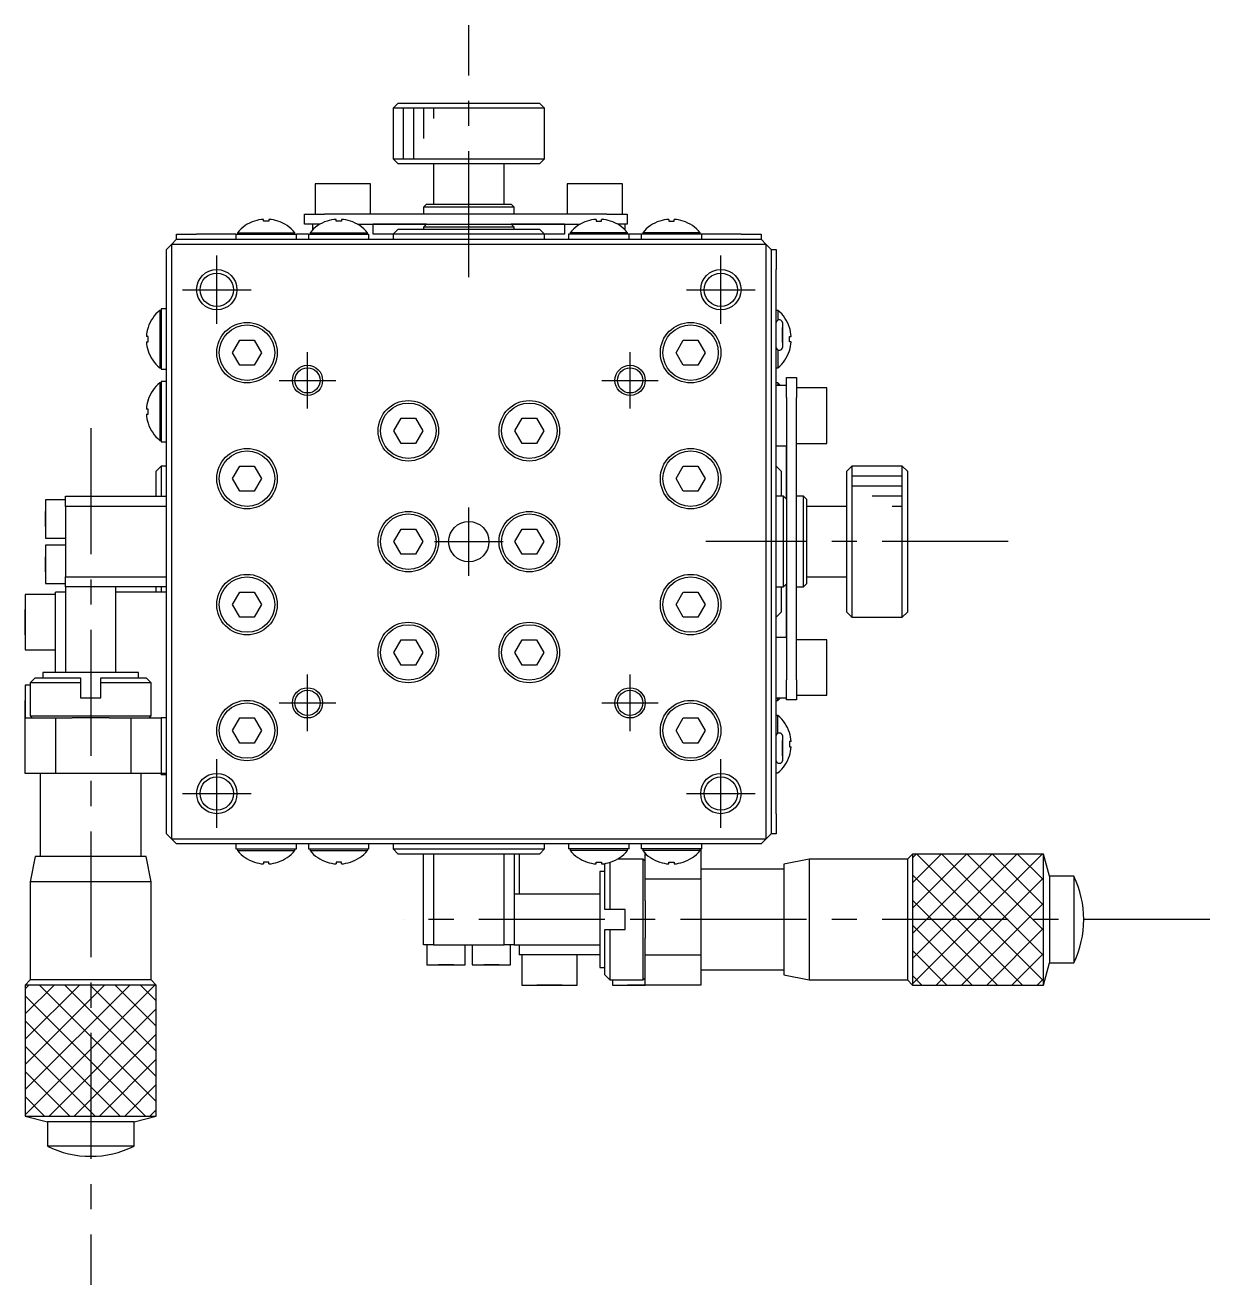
# Model space of a CAD drawing. Extents: x -83 to 398, y -14 to 273.
# Drawn here: x 85.2 to 202.7, y 84.2 to 209.2 of the extents above; entities that cross this region are included whole.
import ezdxf

# ---------------------------------------------------------------- set-up
doc = ezdxf.new("R2010")
doc.units = 0
doc.header["$LTSCALE"] = 10
doc.linetypes.add('CENTER', pattern=[2, 1.25, -0.25, 0.25, -0.25])
doc.layers.get('0').update_dxf_attribs({"linetype": 'CONTINUOUS'})
doc.layers.add('CENTER', color=1, linetype='CENTER')

msp = doc.modelspace()

# ---------------------------------------------------------------- linework, layer by layer
at = {"color": 7, "linetype": 'CONTINUOUS'}
for p, q in [((122.174605, 201.485156), (121.674605, 200.985156)), ((122.174605, 201.485156), (136.174605, 201.485156)), ((136.674605, 200.985156), (136.174605, 201.485156)), ((136.674605, 200.985156), (121.674605, 200.985156)), ((121.674605, 200.985156), (121.674605, 195.985156)), ((136.674605, 195.985156), (136.674605, 200.985156)), ((121.674605, 195.985156), (136.674605, 195.985156)), ((121.674605, 195.985156), (122.174605, 195.485156)), ((136.174605, 195.485156), (122.174605, 195.485156)), ((125.674605, 195.485156), (125.674605, 191.485156)), ((132.674605, 191.485156), (132.674605, 195.485156)), ((136.174605, 195.485156), (136.674605, 195.985156)), ((119.424605, 193.485156), (113.924605, 193.485156)), ((113.924605, 193.485156), (113.924605, 190.485156)), ((119.424605, 190.485156), (119.424605, 193.485156)), ((144.424605, 193.485156), (138.924605, 193.485156)), ((138.924605, 193.485156), (138.924605, 190.485156)), ((144.424605, 190.485156), (144.424605, 193.485156)), ((124.974605, 191.485156), (124.674605, 191.185156)), ((124.974605, 191.485156), (133.374605, 191.485156)), ((133.674605, 191.185156), (133.374605, 191.485156)), ((112.874605, 189.485156), (112.874605, 190.485156)), ((112.874605, 190.485156), (114.874605, 190.485156)), ((142.874605, 190.485156), (114.874605, 190.485156)), ((133.674605, 191.185156), (124.674605, 191.185156)), ((124.674605, 191.185156), (124.674605, 190.485156)), ((133.674605, 190.485156), (133.674605, 191.185156)), ((142.874605, 190.485156), (144.874605, 190.485156)), ((144.874605, 190.485156), (144.874605, 189.485156)), ((107.919497, 189.790598), (107.915451, 189.798895)), ((107.919497, 189.790598), (107.915451, 189.798895)), ((108.814605, 189.790598), (108.814605, 189.966841)), ((109.334605, 189.790598), (108.814605, 189.790598)), ((109.334605, 189.966841), (109.334605, 189.790598)), ((110.23376, 189.798895), (110.229713, 189.790598)), ((110.23376, 189.798895), (110.229713, 189.790598)), ((113.674605, 189.485156), (112.874605, 189.485156)), ((114.417188, 189.485156), (112.874605, 189.485156)), ((113.674605, 189.485156), (113.674605, 188.917645)), ((115.119497, 189.790598), (115.115451, 189.798895)), ((115.119497, 189.790598), (115.115451, 189.798895)), ((116.014605, 189.790598), (116.014605, 189.966841)), ((116.534605, 189.790598), (116.014605, 189.790598)), ((116.534605, 189.966841), (116.534605, 189.790598)), ((117.43376, 189.798895), (117.429713, 189.790598)), ((117.43376, 189.798895), (117.429713, 189.790598)), ((118.132023, 189.485156), (140.217188, 189.485156)), ((118.132026, 189.485154), (118.263013, 189.485154)), ((118.174605, 189.485154), (118.616079, 189.485154)), ((118.263013, 189.485154), (124.974603, 189.485154)), ((124.974605, 189.485156), (119.674605, 189.485156)), ((119.674605, 188.485156), (119.674605, 189.485156)), ((120.172315, 189.485156), (122.078248, 189.485156)), ((120.172315, 189.485156), (120.176045, 189.485156)), ((120.298155, 189.485154), (120.176045, 189.485154)), ((120.298155, 189.485154), (122.388092, 189.485156)), ((122.174605, 188.985156), (121.674605, 188.485156)), ((124.974603, 189.485154), (122.078248, 189.485154)), ((122.174605, 188.985156), (129.174605, 188.985156)), ((122.388092, 189.485154), (124.974603, 189.485154)), ((124.974605, 189.485156), (124.674605, 189.185156)), ((133.674605, 189.185156), (124.674605, 189.185156)), ((124.674605, 189.185156), (124.674605, 188.985156)), ((129.174605, 188.985156), (136.174605, 188.985156)), ((138.674605, 189.485156), (133.374605, 189.485156)), ((133.674605, 189.185156), (133.374605, 189.485156)), ((133.374607, 189.485154), (139.486198, 189.485154)), ((135.670963, 189.485154), (133.374607, 189.485154)), ((133.374607, 189.485154), (135.361118, 189.485154)), ((133.674605, 188.985156), (133.674605, 189.185156)), ((135.361118, 189.485156), (137.451056, 189.485156)), ((135.670963, 189.485156), (137.576896, 189.485156)), ((136.674605, 188.485156), (136.174605, 188.985156)), ((137.573165, 189.485154), (137.451056, 189.485154)), ((137.573165, 189.485154), (137.576896, 189.485154)), ((138.674605, 189.485156), (138.674605, 188.485156)), ((140.915451, 189.798895), (140.919497, 189.790598)), ((140.915451, 189.798895), (140.919497, 189.790598)), ((141.814605, 189.966841), (141.814605, 189.790598)), ((141.814605, 189.790598), (142.334605, 189.790598)), ((142.334605, 189.790598), (142.334605, 189.966841)), ((143.229713, 189.790598), (143.23376, 189.798895)), ((143.229713, 189.790598), (143.23376, 189.798895)), ((144.874605, 189.485156), (143.932023, 189.485156)), ((144.874605, 189.485156), (144.674605, 189.485156)), ((144.674605, 188.917645), (144.674605, 189.485156)), ((148.115451, 189.798895), (148.119497, 189.790598)), ((148.115451, 189.798895), (148.119497, 189.790598)), ((149.014605, 189.966841), (149.014605, 189.790598)), ((149.014605, 189.790598), (149.534605, 189.790598)), ((149.534605, 189.790598), (149.534605, 189.966841)), ((150.429713, 189.790598), (150.43376, 189.798895)), ((150.429713, 189.790598), (150.43376, 189.798895)), ((100.174605, 187.985156), (99.674605, 187.485156)), ((100.174605, 187.985156), (100.174605, 188.485156)), ((100.174605, 188.485156), (102.174605, 188.485156)), ((100.174605, 187.985156), (158.174605, 187.985156)), ((106.074605, 188.485156), (102.174605, 188.485156)), ((106.074605, 188.485156), (106.276933, 188.485156)), ((106.074605, 188.485156), (106.224605, 188.485156)), ((106.074605, 188.485156), (106.074605, 187.985156)), ((106.224605, 188.644711), (109.074605, 188.644711)), ((106.224605, 188.644711), (106.224605, 188.485156)), ((106.276933, 188.485156), (109.074605, 188.485156)), ((109.074605, 188.644711), (111.924605, 188.644711)), ((109.074605, 188.485156), (111.872277, 188.485156)), ((111.872277, 188.485156), (112.074605, 188.485156)), ((111.924605, 188.485156), (111.924605, 188.644711)), ((111.924605, 188.485156), (112.074605, 188.485156)), ((113.274605, 188.485156), (112.074605, 188.485156)), ((112.074605, 187.985156), (112.074605, 188.485156)), ((113.274605, 188.485156), (113.476933, 188.485156)), ((113.274605, 188.485156), (113.424605, 188.485156)), ((113.274605, 188.485156), (113.274605, 187.985156)), ((113.424605, 188.644711), (116.274605, 188.644711)), ((113.424605, 188.644711), (113.424605, 188.485156)), ((113.476933, 188.485156), (116.274605, 188.485156)), ((116.274605, 188.644711), (119.124605, 188.644711)), ((116.274605, 188.485156), (119.072277, 188.485156)), ((119.072277, 188.485156), (119.274605, 188.485156)), ((119.124605, 188.485156), (119.124605, 188.644711)), ((119.124605, 188.485156), (119.274605, 188.485156)), ((119.274605, 187.985156), (119.274605, 188.485156)), ((121.674605, 188.485156), (119.674605, 188.485156)), ((129.174605, 188.485156), (121.674605, 188.485156)), ((121.674605, 188.485156), (121.674605, 187.985156)), ((136.674605, 188.485156), (129.174605, 188.485156)), ((138.674605, 188.485156), (136.674605, 188.485156)), ((136.674605, 187.985156), (136.674605, 188.485156)), ((139.276927, 188.485156), (139.074605, 188.485156)), ((139.224605, 188.485156), (139.074605, 188.485156)), ((139.074605, 188.485156), (139.074605, 187.985156)), ((142.074605, 188.644711), (139.224605, 188.644711)), ((139.224605, 188.644711), (139.224605, 188.485156)), ((142.074605, 188.485156), (139.276927, 188.485156)), ((144.924605, 188.644711), (142.074605, 188.644711)), ((144.87228, 188.485156), (142.074605, 188.485156)), ((145.074605, 188.485156), (144.87228, 188.485156)), ((144.924605, 188.485156), (144.924605, 188.644711)), ((145.074605, 188.485156), (144.924605, 188.485156)), ((146.274605, 188.485156), (145.074605, 188.485156)), ((145.074605, 187.985156), (145.074605, 188.485156)), ((146.476927, 188.485156), (146.274605, 188.485156)), ((146.424605, 188.485156), (146.274605, 188.485156)), ((146.274605, 188.485156), (146.274605, 187.985156)), ((149.274605, 188.644711), (146.424605, 188.644711)), ((146.424605, 188.644711), (146.424605, 188.485156)), ((149.274605, 188.485156), (146.476927, 188.485156)), ((152.124605, 188.644711), (149.274605, 188.644711)), ((152.07228, 188.485156), (149.274605, 188.485156)), ((152.274605, 188.485156), (152.07228, 188.485156)), ((152.124605, 188.485156), (152.124605, 188.644711)), ((152.274605, 188.485156), (152.124605, 188.485156)), ((156.174605, 188.485156), (152.274605, 188.485156)), ((152.274605, 187.985156), (152.274605, 188.485156)), ((156.174605, 188.485156), (158.174605, 188.485156)), ((158.174605, 188.485156), (158.174605, 187.985156)), ((158.674605, 187.485156), (158.174605, 187.985156)), ((99.674605, 187.485156), (99.174605, 186.985156)), ((99.174605, 128.985156), (99.174605, 186.985156)), ((158.674605, 187.485156), (99.674605, 187.485156)), ((99.674605, 187.485156), (99.674605, 128.485156)), ((158.674605, 128.485156), (158.674605, 187.485156)), ((159.174605, 186.985156), (158.674605, 187.485156)), ((159.174605, 186.985156), (159.674605, 186.985156)), ((159.174605, 186.985156), (159.174605, 128.985156)), ((159.674605, 186.985156), (159.674605, 184.985156)), ((159.674605, 179.285156), (159.674605, 184.985156)), ((98.51505, 180.935156), (98.51505, 178.085156)), ((98.674605, 180.935156), (98.51505, 180.935156)), ((98.674605, 181.085156), (98.674605, 180.881283)), ((98.674605, 181.085156), (98.674605, 180.935156)), ((99.174605, 181.085156), (98.674605, 181.085156)), ((98.674605, 180.881283), (98.674605, 180.758176)), ((98.674605, 180.758176), (98.674605, 180.512207)), ((98.674605, 180.512207), (98.674605, 180.313041)), ((98.674605, 180.313041), (98.674605, 180.092548)), ((98.674605, 180.092548), (98.674605, 179.921369)), ((159.83416, 180.935156), (159.674605, 180.935156)), ((159.83416, 180.935156), (159.83416, 179.968222)), ((97.369163, 179.240264), (97.360866, 179.244311)), ((97.369163, 179.240264), (97.360866, 179.244311)), ((98.674605, 179.921369), (98.674605, 178.777951)), ((98.674605, 178.777951), (98.674605, 178.085156)), ((159.674605, 177.685156), (159.674605, 179.285156)), ((160.024605, 179.985156), (159.924605, 179.985156)), ((160.274605, 179.735156), (160.274605, 178.610156)), ((160.274605, 179.735156), (160.274605, 177.235156)), ((160.274605, 179.235156), (160.274605, 178.610156)), ((160.274605, 178.610156), (160.274605, 179.235156)), ((160.980048, 179.240264), (160.988344, 179.244311)), ((160.980048, 179.240264), (160.988344, 179.244311)), ((97.369163, 178.345156), (97.192921, 178.345156)), ((97.192921, 177.825156), (97.369163, 177.825156)), ((97.369163, 177.825156), (97.369163, 178.345156)), ((98.51505, 178.085156), (98.51505, 175.235156)), ((98.674605, 178.085156), (98.674605, 177.392361)), ((105.73123, 176.735156), (106.452917, 177.985156)), ((106.452917, 177.985156), (107.896293, 177.985156)), ((107.896293, 177.985156), (108.617981, 176.735156)), ((149.73123, 176.735156), (150.452917, 177.985156)), ((150.452917, 177.985156), (151.896293, 177.985156)), ((151.896293, 177.985156), (152.617981, 176.735156)), ((159.674605, 138.285156), (159.674605, 177.685156)), ((160.274605, 178.610156), (160.274605, 178.345156)), ((160.274605, 178.610156), (160.274605, 178.360156)), ((160.274605, 178.360156), (160.274605, 178.610156)), ((160.274605, 177.735156), (160.274605, 178.360156)), ((160.274605, 178.360156), (160.274605, 177.735156)), ((160.274605, 178.345156), (160.274605, 177.235156)), ((160.980048, 178.345156), (161.15629, 178.345156)), ((160.980048, 177.825156), (160.980048, 178.345156)), ((161.15629, 177.825156), (160.980048, 177.825156)), ((97.360866, 176.926002), (97.369163, 176.930048)), ((97.360866, 176.926002), (97.369163, 176.930048)), ((98.674605, 177.392361), (98.674605, 176.132694)), ((106.452917, 175.485156), (105.73123, 176.735156)), ((108.617981, 176.735156), (107.896293, 175.485156)), ((150.452917, 175.485156), (149.73123, 176.735156)), ((152.617981, 176.735156), (151.896293, 175.485156)), ((159.83416, 177.00209), (159.83416, 175.235156)), ((159.924605, 176.985156), (160.024605, 176.985156)), ((160.988344, 176.926002), (160.980048, 176.930048)), ((160.988344, 176.926002), (160.980048, 176.930048)), ((98.51505, 175.235156), (98.674605, 175.235156)), ((98.674605, 176.132694), (98.674605, 176.077764)), ((98.674605, 176.077764), (98.674605, 175.910627)), ((98.674605, 175.910627), (98.674605, 175.803938)), ((98.674605, 175.803938), (98.674605, 175.658105)), ((98.674605, 175.658105), (98.674605, 175.289032)), ((98.674605, 175.289032), (98.674605, 175.085156)), ((98.674605, 175.235156), (98.674605, 175.085156)), ((98.674605, 175.085156), (99.174605, 175.085156)), ((107.896293, 175.485156), (106.452917, 175.485156)), ((151.896293, 175.485156), (150.452917, 175.485156)), ((159.674605, 175.235156), (159.83416, 175.235156)), ((98.674605, 173.885156), (98.674605, 173.681283)), ((98.674605, 173.885156), (98.674605, 173.735156)), ((99.174605, 173.885156), (98.674605, 173.885156)), ((160.674605, 172.285156), (160.674605, 174.285156)), ((160.674605, 174.285156), (161.674605, 174.285156)), ((160.674605, 173.485156), (160.674605, 174.285156)), ((161.674605, 174.285156), (161.674605, 172.285156)), ((98.51505, 173.735156), (98.51505, 170.885156)), ((98.674605, 173.735156), (98.51505, 173.735156)), ((98.674605, 173.681283), (98.674605, 173.592912)), ((98.674605, 173.592912), (98.674605, 173.521607)), ((98.674605, 173.521607), (98.674605, 173.216594)), ((98.674605, 173.216594), (98.674605, 172.715737)), ((98.674605, 172.715737), (98.674605, 171.577951)), ((159.83416, 173.735156), (159.674605, 173.735156)), ((160.674605, 173.485156), (159.674605, 173.485156)), ((159.83416, 173.735156), (159.83416, 173.485156)), ((164.674605, 173.235156), (161.674605, 173.235156)), ((164.674605, 167.735156), (164.674605, 173.235156)), ((97.369163, 172.040264), (97.360866, 172.044311)), ((97.369163, 172.040264), (97.360866, 172.044311)), ((98.674605, 171.577951), (98.674605, 170.885156)), ((160.674605, 172.285156), (160.674605, 144.285156)), ((161.674605, 144.285156), (161.674605, 172.285156)), ((97.369163, 171.145156), (97.192921, 171.145156)), ((97.192921, 170.625156), (97.369163, 170.625156)), ((97.369163, 170.625156), (97.369163, 171.145156)), ((98.51505, 170.885156), (98.51505, 168.035156)), ((98.674605, 170.885156), (98.674605, 170.192361)), ((98.674605, 170.192361), (98.674605, 169.048943)), ((121.73123, 168.985156), (122.452917, 170.235156)), ((122.452917, 170.235156), (123.896293, 170.235156)), ((123.896293, 170.235156), (124.617981, 168.985156)), ((133.73123, 168.985156), (134.452917, 170.235156)), ((134.452917, 170.235156), (135.896293, 170.235156)), ((135.896293, 170.235156), (136.617981, 168.985156)), ((160.674603, 170.886497), (160.674603, 168.85215)), ((160.674603, 170.886497), (160.674603, 168.420844)), ((97.360866, 169.726002), (97.369163, 169.730048)), ((97.360866, 169.726002), (97.369163, 169.730048)), ((98.674605, 169.048943), (98.674605, 168.932694)), ((98.674605, 168.932694), (98.674605, 168.877764)), ((98.674605, 168.877764), (98.674605, 168.820092)), ((98.674605, 168.820092), (98.674605, 168.603938)), ((122.452917, 167.735156), (121.73123, 168.985156)), ((124.617981, 168.985156), (123.896293, 167.735156)), ((134.452917, 167.735156), (133.73123, 168.985156)), ((136.617981, 168.985156), (135.896293, 167.735156)), ((160.674603, 168.85215), (160.674603, 162.185158)), ((98.51505, 168.035156), (98.674605, 168.035156)), ((98.674605, 168.603938), (98.674605, 168.458105)), ((98.674605, 168.458105), (98.674605, 168.369144)), ((98.674605, 168.369144), (98.674605, 168.248705)), ((98.674605, 168.248705), (98.674605, 168.1774)), ((98.674605, 168.1774), (98.674605, 168.089032)), ((98.674605, 168.089032), (98.674605, 167.885156)), ((98.674605, 168.035156), (98.674605, 167.885156)), ((98.674605, 167.885156), (99.174605, 167.885156)), ((123.896293, 167.735156), (122.452917, 167.735156)), ((135.896293, 167.735156), (134.452917, 167.735156)), ((161.674605, 167.735156), (164.674605, 167.735156)), ((159.674605, 167.485156), (160.674605, 167.485156)), ((160.674603, 166.375704), (160.674603, 166.515238)), ((160.674603, 166.375704), (160.674605, 164.275483)), ((160.674605, 162.185156), (160.674605, 167.485156)), ((160.674605, 166.52011), (160.674605, 164.625787)), ((160.674605, 166.52011), (160.674605, 166.515238)), ((98.674605, 165.485156), (98.174605, 164.985156)), ((98.674605, 165.485156), (98.674605, 162.485156)), ((99.174605, 165.485156), (98.674605, 165.485156)), ((105.73123, 164.235156), (106.452917, 165.485156)), ((106.452917, 165.485156), (107.896293, 165.485156)), ((107.896293, 165.485156), (108.617981, 164.235156)), ((149.73123, 164.235156), (150.452917, 165.485156)), ((150.452917, 165.485156), (151.896293, 165.485156)), ((151.896293, 165.485156), (152.617981, 164.235156)), ((160.174605, 164.985156), (159.674605, 165.485156)), ((167.174605, 165.485156), (166.674605, 164.985156)), ((167.174605, 165.485156), (167.174605, 150.485156)), ((172.174605, 165.485156), (167.174605, 165.485156)), ((172.174605, 150.485156), (172.174605, 165.485156)), ((172.674605, 164.985156), (172.174605, 165.485156)), ((98.174605, 162.485156), (98.174605, 164.985156)), ((106.452917, 162.985156), (105.73123, 164.235156)), ((108.617981, 164.235156), (107.896293, 162.985156)), ((150.452917, 162.985156), (149.73123, 164.235156)), ((152.617981, 164.235156), (151.896293, 162.985156)), ((160.174605, 164.985156), (160.174605, 162.485156)), ((160.674603, 162.185158), (160.674603, 164.625787)), ((160.674603, 164.275483), (160.674603, 162.185158)), ((166.674605, 150.985156), (166.674605, 164.985156)), ((172.674605, 164.985156), (172.674605, 150.985156)), ((107.896293, 162.985156), (106.452917, 162.985156)), ((151.896293, 162.985156), (150.452917, 162.985156)), ((87.174605, 162.135156), (87.174605, 158.335156)), ((87.174605, 162.135156), (87.174605, 158.335156)), ((89.174605, 162.135156), (87.174605, 162.135156)), ((89.174605, 162.485156), (99.174605, 162.485156)), ((89.174605, 161.485156), (89.174605, 162.485156)), ((99.174605, 161.485156), (89.174605, 161.485156)), ((89.174605, 161.485156), (89.174605, 154.485156)), ((160.374605, 162.485156), (159.674605, 162.485156)), ((160.374605, 153.485156), (160.374605, 162.485156)), ((160.674605, 162.185156), (160.374605, 162.485156)), ((162.374605, 162.485156), (161.674605, 162.485156)), ((162.374605, 153.485156), (162.374605, 162.485156)), ((162.674605, 162.185156), (162.374605, 162.485156)), ((162.674605, 162.185156), (162.674605, 153.785156)), ((166.674605, 161.485156), (162.674605, 161.485156)), ((87.174605, 160.985156), (87.174605, 160.235156)), ((87.174605, 160.235156), (87.174605, 160.985156)), ((87.174605, 159.485156), (87.174605, 160.235156)), ((87.174605, 160.235156), (87.174605, 159.485156)), ((121.73123, 157.985156), (122.452917, 159.235156)), ((122.452917, 159.235156), (123.896293, 159.235156)), ((123.896293, 159.235156), (124.617981, 157.985156)), ((133.73123, 157.985156), (134.452917, 159.235156)), ((134.452917, 159.235156), (135.896293, 159.235156)), ((135.896293, 159.235156), (136.617981, 157.985156)), ((87.174605, 158.335156), (89.174605, 158.335156)), ((87.174605, 157.635156), (87.174605, 153.835156)), ((87.174605, 157.635156), (87.174605, 153.835156)), ((89.174605, 157.635156), (87.174605, 157.635156)), ((122.452917, 156.735156), (121.73123, 157.985156)), ((124.617981, 157.985156), (123.896293, 156.735156)), ((134.452917, 156.735156), (133.73123, 157.985156)), ((136.617981, 157.985156), (135.896293, 156.735156)), ((87.174605, 156.485156), (87.174605, 155.735156)), ((87.174605, 155.735156), (87.174605, 156.485156)), ((123.896293, 156.735156), (122.452917, 156.735156)), ((135.896293, 156.735156), (134.452917, 156.735156)), ((87.174605, 154.985156), (87.174605, 155.735156)), ((87.174605, 155.735156), (87.174605, 154.985156)), ((87.174605, 153.835156), (89.174605, 153.835156)), ((89.174605, 154.485156), (99.174605, 154.485156)), ((89.174605, 153.485156), (89.174605, 154.485156)), ((160.374605, 153.485156), (160.674605, 153.785156)), ((160.674603, 153.785154), (160.674603, 147.718162)), ((160.674603, 151.944526), (160.674603, 153.785154)), ((160.674603, 153.785154), (160.674603, 152.29483)), ((160.674605, 148.485156), (160.674605, 153.785156)), ((162.374605, 153.485156), (162.674605, 153.785156)), ((162.674605, 154.485156), (166.674605, 154.485156)), ((85.174605, 152.735156), (85.174605, 147.235156)), ((85.174605, 152.735156), (85.174605, 147.235156)), ((88.174605, 152.735156), (85.174605, 152.735156)), ((89.174609, 152.985156), (88.174605, 152.985156)), ((88.174605, 144.985156), (88.174605, 152.985156)), ((99.174605, 153.485156), (89.174605, 153.485156)), ((89.174609, 153.485156), (89.174609, 144.985156)), ((94.174601, 144.985156), (94.174601, 153.485156)), ((99.174605, 152.985156), (94.174601, 152.985156)), ((98.174605, 152.985156), (98.174605, 153.485156)), ((98.674605, 153.485156), (98.674605, 152.985156)), ((105.73123, 151.735156), (106.452917, 152.985156)), ((106.452917, 152.985156), (107.896293, 152.985156)), ((107.896293, 152.985156), (108.617981, 151.735156)), ((149.73123, 151.735156), (150.452917, 152.985156)), ((150.452917, 152.985156), (151.896293, 152.985156)), ((151.896293, 152.985156), (152.617981, 151.735156)), ((159.674605, 153.485156), (160.374605, 153.485156)), ((160.174605, 153.485156), (160.174605, 150.985156)), ((161.674605, 153.485156), (162.374605, 153.485156)), ((106.452917, 150.485156), (105.73123, 151.735156)), ((108.617981, 151.735156), (107.896293, 150.485156)), ((150.452917, 150.485156), (149.73123, 151.735156)), ((152.617981, 151.735156), (151.896293, 150.485156)), ((160.674605, 152.29483), (160.674605, 150.194608)), ((160.674605, 151.944526), (160.674605, 150.050203)), ((85.174605, 151.235156), (85.174605, 149.985156)), ((85.174605, 149.985156), (85.174605, 151.235156)), ((107.896293, 150.485156), (106.452917, 150.485156)), ((151.896293, 150.485156), (150.452917, 150.485156)), ((159.674605, 150.485156), (160.174605, 150.985156)), ((160.674603, 150.055075), (160.674603, 150.194608)), ((160.674603, 150.055075), (160.674603, 150.050203)), ((166.674605, 150.985156), (167.174605, 150.485156)), ((167.174605, 150.485156), (172.174605, 150.485156)), ((172.174605, 150.485156), (172.674605, 150.985156)), ((85.174605, 148.735156), (85.174605, 149.985156)), ((85.174605, 149.985156), (85.174605, 148.735156)), ((121.73123, 146.985156), (122.452917, 148.235156)), ((122.452917, 148.235156), (123.896293, 148.235156)), ((123.896293, 148.235156), (124.617981, 146.985156)), ((133.73123, 146.985156), (134.452917, 148.235156)), ((134.452917, 148.235156), (135.896293, 148.235156)), ((135.896293, 148.235156), (136.617981, 146.985156)), ((160.674605, 148.485156), (159.674605, 148.485156)), ((160.674603, 148.149468), (160.674603, 145.683815)), ((160.674603, 147.718162), (160.674603, 145.683815)), ((164.674605, 148.235156), (161.674605, 148.235156)), ((164.674605, 142.735156), (164.674605, 148.235156)), ((85.174605, 147.235156), (88.174605, 147.235156)), ((122.452917, 145.735156), (121.73123, 146.985156)), ((124.617981, 146.985156), (123.896293, 145.735156)), ((134.452917, 145.735156), (133.73123, 146.985156)), ((136.617981, 146.985156), (135.896293, 145.735156)), ((123.896293, 145.735156), (122.452917, 145.735156)), ((135.896293, 145.735156), (134.452917, 145.735156)), ((86.174605, 144.485156), (85.674605, 143.985156)), ((90.674605, 143.985156), (85.674605, 143.985156)), ((85.674605, 143.985156), (85.674605, 140.685156)), ((86.174605, 144.485156), (90.674605, 144.485156)), ((86.174605, 144.485156), (86.924605, 144.485156)), ((91.674293, 144.985156), (86.924605, 144.985156)), ((86.924605, 144.985156), (86.924605, 144.485176)), ((90.674605, 144.485156), (90.674605, 143.985156)), ((90.674605, 143.985156), (90.674605, 142.485156)), ((96.424605, 144.985156), (91.674293, 144.985156)), ((92.674605, 144.485156), (97.174605, 144.485156)), ((92.674605, 143.985156), (92.674605, 144.485156)), ((97.674605, 143.985156), (92.674605, 143.985156)), ((92.674605, 142.485156), (92.674605, 143.985156)), ((96.424605, 144.485176), (96.424605, 144.985156)), ((96.424605, 144.485156), (97.174605, 144.485156)), ((97.674605, 143.985156), (97.174605, 144.485156)), ((97.674605, 140.685156), (97.674605, 143.985156)), ((160.674605, 142.285156), (160.674605, 144.285156)), ((161.674605, 144.285156), (161.674605, 142.285156)), ((85.174605, 143.735156), (85.174605, 140.485156)), ((85.174605, 143.735156), (85.174605, 140.485156)), ((85.674605, 143.735156), (85.174605, 143.735156)), ((161.674605, 142.735156), (164.674605, 142.735156)), ((85.174605, 142.235156), (85.174605, 140.985156)), ((85.174605, 140.985156), (85.174605, 142.235156)), ((90.674605, 142.485156), (92.674605, 142.485156)), ((159.674605, 142.485156), (160.674605, 142.485156)), ((159.674605, 142.235156), (159.83416, 142.235156)), ((159.83416, 142.235156), (159.83416, 142.485156)), ((160.674605, 142.285156), (160.674605, 142.485156)), ((161.674605, 142.285156), (160.674605, 142.285156)), ((85.174605, 140.485156), (85.174605, 140.985156)), ((85.174605, 140.985156), (85.174605, 140.485156)), ((85.174605, 134.985156), (85.174605, 140.485156)), ((85.174605, 140.485156), (88.174605, 140.485156)), ((85.674605, 140.685156), (91.674605, 140.685156)), ((85.674605, 140.685156), (85.874605, 140.485156)), ((88.174605, 140.485156), (88.174605, 134.985156)), ((88.174605, 140.485156), (89.83341, 140.485156)), ((91.674605, 140.485156), (89.83341, 140.485156)), ((91.674605, 140.685156), (97.674605, 140.685156)), ((93.515801, 140.485156), (91.674605, 140.485156)), ((93.515801, 140.485156), (95.674605, 140.485156)), ((95.674605, 140.485156), (98.674605, 140.485157)), ((95.674605, 134.985156), (95.674605, 140.485156)), ((97.474605, 140.485156), (97.674605, 140.685156)), ((99.174605, 140.485158), (98.674605, 140.485158)), ((98.674605, 140.485157), (98.674605, 134.985156)), ((105.73123, 139.235156), (106.452917, 140.485156)), ((106.452917, 140.485156), (107.896293, 140.485156)), ((107.896293, 140.485156), (108.617981, 139.235156)), ((149.73123, 139.235156), (150.452917, 140.485156)), ((150.452917, 140.485156), (151.896293, 140.485156)), ((151.896293, 140.485156), (152.617981, 139.235156)), ((159.83416, 140.735156), (159.674605, 140.735156)), ((159.83416, 138.968222), (159.83416, 140.735156)), ((106.452917, 137.985156), (105.73123, 139.235156)), ((108.617981, 139.235156), (107.896293, 137.985156)), ((150.452917, 137.985156), (149.73123, 139.235156)), ((152.617981, 139.235156), (151.896293, 137.985156)), ((160.024605, 138.985156), (159.924605, 138.985156)), ((160.988344, 139.044311), (160.980048, 139.040264)), ((160.988344, 139.044311), (160.980048, 139.040264)), ((107.896293, 137.985156), (106.452917, 137.985156)), ((151.896293, 137.985156), (150.452917, 137.985156)), ((159.674605, 136.685156), (159.674605, 138.285156)), ((160.274605, 138.735156), (160.274605, 137.625156)), ((160.274605, 138.735156), (160.274605, 136.235156)), ((160.274605, 138.235156), (160.274605, 137.610156)), ((160.274605, 137.610156), (160.274605, 138.235156)), ((160.274605, 137.625156), (160.274605, 137.360156)), ((160.274605, 137.610156), (160.274605, 137.360156)), ((160.274605, 137.360156), (160.274605, 137.610156)), ((161.15629, 138.145156), (160.980048, 138.145156)), ((160.980048, 138.145156), (160.980048, 137.625156)), ((160.980048, 137.625156), (161.15629, 137.625156)), ((159.674605, 130.985156), (159.674605, 136.685156)), ((160.274605, 137.360156), (160.274605, 136.235156)), ((160.274605, 136.735156), (160.274605, 137.360156)), ((160.274605, 137.360156), (160.274605, 136.735156)), ((160.980048, 136.730048), (160.988344, 136.726002)), ((160.980048, 136.730048), (160.988344, 136.726002)), ((159.674605, 135.035156), (159.83416, 135.035156)), ((159.924605, 135.985156), (160.024605, 135.985156)), ((88.174605, 134.985156), (85.174605, 134.985156)), ((86.674605, 134.985156), (86.674605, 126.735156)), ((95.674605, 134.985156), (88.174605, 134.985156)), ((98.674605, 134.985156), (95.674605, 134.985156)), ((96.674605, 126.735156), (96.674605, 134.985156)), ((99.174605, 134.985156), (98.674605, 134.985156)), ((98.674605, 134.885156), (98.674605, 134.985156)), ((98.674605, 134.885156), (98.674605, 134.985156)), ((98.674605, 134.885156), (99.174605, 134.885156)), ((159.674605, 130.985156), (159.674605, 128.985156)), ((99.174605, 128.985156), (99.674605, 128.485156)), ((158.674605, 128.485156), (159.174605, 128.985156)), ((159.674605, 128.985156), (159.174605, 128.985156)), ((99.674605, 128.485156), (100.174605, 127.985156)), ((99.674605, 128.485156), (158.674605, 128.485156)), ((158.174605, 127.985156), (100.174605, 127.985156)), ((106.074605, 127.985156), (106.074605, 127.485156)), ((112.074605, 127.485156), (112.074605, 127.985156)), ((113.274605, 127.985156), (113.274605, 127.485156)), ((119.274605, 127.485156), (119.274605, 127.985156)), ((121.674605, 127.985156), (121.674605, 127.485156)), ((136.674605, 127.485156), (136.674605, 127.985156)), ((139.074605, 127.985156), (139.074605, 127.485156)), ((145.074605, 127.485156), (145.074605, 127.985156)), ((146.274605, 127.985156), (146.274605, 127.485156)), ((152.274605, 127.485156), (152.274605, 127.985156)), ((158.174605, 127.985156), (158.674605, 128.485156)), ((86.174608, 126.735156), (85.674609, 124.235157)), ((97.174602, 126.735156), (86.174608, 126.735156)), ((97.674601, 124.235157), (97.174602, 126.735156)), ((106.074605, 127.485156), (106.276931, 127.485156)), ((106.074605, 127.485156), (106.224605, 127.485156)), ((106.224605, 127.485156), (106.224605, 127.325601)), ((106.224605, 127.325601), (109.074605, 127.325601)), ((106.276931, 127.485156), (109.074605, 127.485156)), ((109.074605, 127.485156), (111.872283, 127.485156)), ((109.074605, 127.325601), (111.924605, 127.325601)), ((111.872283, 127.485156), (112.074605, 127.485156)), ((111.924605, 127.485156), (112.074605, 127.485156)), ((111.924605, 127.325601), (111.924605, 127.485156)), ((113.274605, 127.485156), (113.476937, 127.485156)), ((113.274605, 127.485156), (113.424605, 127.485156)), ((113.424605, 127.485156), (113.424605, 127.325601)), ((113.424605, 127.325601), (116.274605, 127.325601)), ((113.476937, 127.485156), (116.274605, 127.485156)), ((116.274605, 127.485156), (119.072277, 127.485156)), ((116.274605, 127.325601), (119.124605, 127.325601)), ((119.072277, 127.485156), (119.274605, 127.485156)), ((119.124605, 127.485156), (119.274605, 127.485156)), ((119.124605, 127.325601), (119.124605, 127.485156)), ((121.674605, 127.485156), (129.174605, 127.485156)), ((121.674605, 127.485156), (122.174605, 126.985156)), ((129.174605, 126.985156), (122.174605, 126.985156)), ((124.674605, 117.985156), (124.674605, 126.985156)), ((125.674605, 126.985156), (125.674605, 117.985156)), ((129.174605, 127.485156), (136.674605, 127.485156)), ((136.174605, 126.985156), (129.174605, 126.985156)), ((132.674605, 117.985156), (132.674605, 126.985156)), ((133.674605, 126.985156), (133.674605, 117.985156)), ((134.174605, 126.985156), (134.174605, 122.985152)), ((136.174605, 126.985156), (136.674605, 127.485156)), ((139.224605, 127.485156), (139.074605, 127.485156)), ((139.276933, 127.485156), (139.074605, 127.485156)), ((139.224605, 127.485156), (139.224605, 127.325601)), ((142.074605, 127.325601), (139.224605, 127.325601)), ((142.074605, 127.485156), (139.276933, 127.485156)), ((144.872278, 127.485156), (142.074605, 127.485156)), ((144.924605, 127.325601), (142.074605, 127.325601)), ((146.474605, 126.485156), (143.932023, 126.485156)), ((145.074605, 127.485156), (144.872278, 127.485156)), ((145.074605, 127.485156), (144.924605, 127.485156)), ((144.924605, 127.325601), (144.924605, 127.485156)), ((146.476927, 127.485156), (146.274605, 127.485156)), ((146.424605, 127.485156), (146.274605, 127.485156)), ((146.424605, 127.485156), (146.424605, 127.325601)), ((149.274605, 127.325601), (146.424605, 127.325601)), ((146.474605, 120.485156), (146.474605, 126.485156)), ((146.674605, 126.285156), (146.474605, 126.485156)), ((149.274605, 127.485156), (146.476927, 127.485156)), ((146.674605, 124.485156), (146.674605, 127.052667)), ((152.072284, 127.485156), (149.274605, 127.485156)), ((152.124605, 127.325601), (149.274605, 127.325601)), ((152.274605, 127.485156), (152.072284, 127.485156)), ((152.274605, 127.485156), (152.124605, 127.485156)), ((152.124605, 127.325601), (152.124605, 127.485156)), ((152.174605, 127.485156), (152.174605, 124.485156)), ((162.924604, 126.485152), (160.424605, 125.985153)), ((162.924604, 126.485152), (162.924604, 114.48516)), ((172.674609, 126.485152), (162.924604, 126.485152)), ((173.174611, 126.985155), (172.674609, 126.485152)), ((172.674609, 126.485152), (172.674609, 114.48516)), ((186.174612, 126.985155), (173.174611, 126.985155)), ((173.174611, 126.985155), (173.174611, 113.985157)), ((186.7641, 124.785156), (186.174612, 126.985155)), ((186.174612, 113.985157), (186.174612, 126.985155)), ((107.919497, 126.179714), (107.915451, 126.171417)), ((107.919497, 126.179714), (107.915451, 126.171417)), ((109.334605, 126.179714), (108.814605, 126.179714)), ((108.814605, 126.179714), (108.814605, 126.003472)), ((109.334605, 126.003472), (109.334605, 126.179714)), ((110.23376, 126.171417), (110.229713, 126.179714)), ((110.23376, 126.171417), (110.229713, 126.179714)), ((115.119497, 126.179714), (115.115451, 126.171417)), ((115.119497, 126.179714), (115.115451, 126.171417)), ((116.534605, 126.179714), (116.014605, 126.179714)), ((116.014605, 126.179714), (116.014605, 126.003472)), ((116.534605, 126.003472), (116.534605, 126.179714)), ((117.43376, 126.171417), (117.429713, 126.179714)), ((117.43376, 126.171417), (117.429713, 126.179714)), ((140.915451, 126.171417), (140.919497, 126.179714)), ((140.915451, 126.171417), (140.919497, 126.179714)), ((141.814605, 126.179714), (142.334605, 126.179714)), ((141.814605, 126.003472), (141.814605, 126.179714)), ((142.174605, 125.235156), (142.174605, 120.484844)), ((142.674586, 125.235156), (142.174605, 125.235156)), ((142.334605, 126.179714), (142.334605, 126.003472)), ((142.74518, 126.055731), (142.674605, 125.985156)), ((142.674605, 125.235156), (142.674605, 125.985156)), ((142.674605, 121.485156), (142.674605, 125.985156)), ((143.174605, 126.162033), (143.174605, 121.485156)), ((143.229713, 126.179714), (143.23376, 126.171417)), ((143.229713, 126.179714), (143.23376, 126.171417)), ((148.115451, 126.171417), (148.119497, 126.179714)), ((148.115451, 126.171417), (148.119497, 126.179714)), ((149.014605, 126.179714), (149.534605, 126.179714)), ((149.014605, 126.003472), (149.014605, 126.179714)), ((149.534605, 126.179714), (149.534605, 126.003472)), ((150.429713, 126.179714), (150.43376, 126.171417)), ((150.429713, 126.179714), (150.43376, 126.171417)), ((160.424605, 125.485156), (152.174605, 125.485156)), ((160.424605, 125.985153), (160.424605, 114.985159)), ((97.674601, 124.235157), (85.674609, 124.235157)), ((85.674609, 124.235157), (85.674609, 114.485152)), ((97.674601, 114.485152), (97.674601, 124.235157)), ((146.674605, 122.326351), (146.674605, 124.485156)), ((152.174605, 124.485156), (146.674605, 124.485156)), ((152.174605, 124.485156), (152.174605, 116.985156)), ((186.7641, 124.785156), (186.7641, 116.185156)), ((189.174611, 124.785156), (186.7641, 124.785156)), ((189.174611, 124.785156), (189.174611, 116.185156)), ((142.174605, 122.985152), (133.674605, 122.985152)), ((143.174605, 121.485156), (142.674605, 121.485156)), ((144.674605, 121.485156), (143.174605, 121.485156)), ((144.674605, 119.485156), (144.674605, 121.485156)), ((146.674605, 122.326351), (146.674605, 120.485156)), ((142.174605, 120.484844), (142.174605, 115.735156)), ((146.474605, 114.485156), (146.474605, 120.485156)), ((146.674605, 120.485156), (146.674605, 118.643961)), ((142.674605, 114.985156), (142.674605, 119.485156)), ((142.674605, 119.485156), (143.174605, 119.485156)), ((143.174605, 119.485156), (143.174605, 114.485156)), ((143.174605, 119.485156), (144.674605, 119.485156)), ((125.674605, 117.985156), (124.674605, 117.985156)), ((125.024605, 117.985156), (125.024605, 115.985156)), ((125.674605, 117.985156), (132.674605, 117.985156)), ((128.824605, 115.985156), (128.824605, 117.985156)), ((129.524605, 117.985156), (129.524605, 115.985156)), ((133.674605, 117.985156), (132.674605, 117.985156)), ((133.324605, 115.985156), (133.324605, 117.985156)), ((133.674605, 117.985158), (142.174605, 117.98516)), ((134.174605, 117.98516), (134.174605, 116.985156)), ((146.674605, 116.985156), (146.674605, 118.643961)), ((142.174605, 116.985156), (134.174605, 116.985156)), ((134.424605, 116.985156), (134.424605, 113.985156)), ((139.924605, 113.985156), (139.924605, 116.985156)), ((146.674605, 113.985156), (146.674605, 116.985156)), ((146.674605, 116.985156), (152.174605, 116.985156)), ((152.174605, 116.985156), (152.174605, 113.985156)), ((125.024605, 115.985156), (128.824605, 115.985156)), ((125.024605, 115.985156), (128.824605, 115.985156)), ((126.174605, 115.985156), (126.924605, 115.985156)), ((126.924605, 115.985156), (126.174605, 115.985156)), ((127.674605, 115.985156), (126.924605, 115.985156)), ((126.924605, 115.985156), (127.674605, 115.985156)), ((129.524605, 115.985156), (133.324605, 115.985156)), ((129.524605, 115.985156), (133.324605, 115.985156)), ((130.674605, 115.985156), (131.424605, 115.985156)), ((131.424605, 115.985156), (130.674605, 115.985156)), ((132.174605, 115.985156), (131.424605, 115.985156)), ((131.424605, 115.985156), (132.174605, 115.985156)), ((142.174605, 115.735156), (142.674586, 115.735156)), ((142.674605, 114.985156), (142.674605, 115.735156)), ((152.174605, 115.485156), (160.424605, 115.485156)), ((186.174612, 113.985157), (186.7641, 116.185156)), ((186.7641, 116.185156), (189.174611, 116.185156)), ((85.674609, 114.485152), (85.174606, 113.98515)), ((98.174604, 113.98515), (85.174606, 113.98515)), ((85.174606, 113.98515), (85.174606, 100.985149)), ((97.674601, 114.485152), (85.674609, 114.485152)), ((98.174604, 113.98515), (97.674601, 114.485152)), ((98.174604, 100.985149), (98.174604, 113.98515)), ((134.424605, 113.985156), (139.924605, 113.985156)), ((134.424605, 113.985156), (139.924605, 113.985156)), ((135.924605, 113.985156), (137.174605, 113.985156)), ((137.174605, 113.985156), (135.924605, 113.985156)), ((138.424605, 113.985156), (137.174605, 113.985156)), ((137.174605, 113.985156), (138.424605, 113.985156)), ((142.674605, 114.985156), (143.174605, 114.485156)), ((143.174605, 114.485156), (146.474605, 114.485156)), ((143.424605, 114.485156), (143.424605, 113.985156)), ((143.424605, 113.985156), (146.674605, 113.985156)), ((143.424605, 113.985156), (146.674605, 113.985156)), ((144.924605, 113.985156), (146.174605, 113.985156)), ((146.174605, 113.985156), (144.924605, 113.985156)), ((146.674605, 113.985156), (146.174605, 113.985156)), ((146.174605, 113.985156), (146.674605, 113.985156)), ((146.474605, 114.485156), (146.674605, 114.685156)), ((152.174605, 113.985156), (146.674605, 113.985156)), ((160.424605, 114.985159), (162.924604, 114.48516)), ((162.924604, 114.48516), (172.674609, 114.48516)), ((172.674609, 114.48516), (173.174611, 113.985157)), ((173.174611, 113.985157), (186.174612, 113.985157)), ((85.174606, 100.985149), (87.374605, 100.395661)), ((85.174606, 100.985149), (98.174604, 100.985149)), ((95.974605, 100.395661), (87.374605, 100.395661)), ((87.374605, 100.395661), (87.374605, 97.98515)), ((95.974605, 100.395661), (98.174604, 100.985149)), ((95.974605, 97.98515), (95.974605, 100.395661)), ((95.974605, 97.98515), (87.374605, 97.98515))]:
    msp.add_line(p, q, dxfattribs=at)
at = {"color": 3, "linetype": 'CONTINUOUS'}
for p, q in [((122.674605, 200.985156), (122.674605, 195.985156)), ((123.674605, 200.985156), (123.674605, 195.985156)), ((124.674605, 200.985156), (124.674605, 197.985156)), ((125.674605, 200.985156), (125.674605, 199.985156)), ((172.174605, 164.485156), (167.174605, 164.485156)), ((172.174605, 163.485156), (167.174605, 163.485156)), ((172.174605, 162.485156), (169.174605, 162.485156)), ((172.174605, 161.485156), (171.174605, 161.485156)), ((173.174611, 126.614055), (173.545711, 126.985155)), ((173.174611, 124.114055), (176.045711, 126.985155)), ((173.174611, 121.614055), (178.545711, 126.985155)), ((173.174611, 119.114055), (181.045711, 126.985155)), ((173.174611, 116.614055), (183.545711, 126.985155)), ((173.174611, 114.114055), (186.045711, 126.985155)), ((173.605096, 126.985155), (186.174612, 114.415639)), ((176.105096, 126.985155), (186.174612, 116.915639)), ((178.605096, 126.985155), (186.174612, 119.415639)), ((181.105096, 126.985155), (186.174612, 121.915639)), ((183.605096, 126.985155), (186.174612, 124.415639)), ((186.105096, 126.985155), (186.174612, 126.915639)), ((173.174611, 124.91564), (184.105094, 113.985157)), ((175.545713, 113.985157), (186.174612, 124.614056)), ((173.174611, 122.41564), (181.605094, 113.985157)), ((178.045713, 113.985157), (186.174612, 122.114056)), ((173.174611, 119.91564), (179.105094, 113.985157)), ((180.545713, 113.985157), (186.174612, 119.614056)), ((173.174611, 117.41564), (176.605094, 113.985157)), ((183.045713, 113.985157), (186.174612, 117.114056)), ((85.174606, 113.61405), (85.545706, 113.98515)), ((85.174606, 111.11405), (88.045706, 113.98515)), ((85.174606, 108.61405), (90.545706, 113.98515)), ((85.174606, 106.11405), (93.045706, 113.98515)), ((85.174606, 103.61405), (95.545706, 113.98515)), ((85.174606, 101.11405), (98.045706, 113.98515)), ((86.605101, 113.98515), (98.174604, 102.415647)), ((89.105101, 113.98515), (98.174604, 104.915647)), ((91.605101, 113.98515), (98.174604, 107.415647)), ((94.105101, 113.98515), (98.174604, 109.915647)), ((96.605101, 113.98515), (98.174604, 112.415647)), ((173.174611, 114.91564), (174.105094, 113.985157)), ((185.545713, 113.985157), (186.174612, 114.614056)), ((85.174606, 112.915645), (97.105102, 100.985149)), ((87.545705, 100.985149), (98.174604, 111.614048)), ((85.174606, 110.415645), (94.605102, 100.985149)), ((90.045705, 100.985149), (98.174604, 109.114048)), ((85.174606, 107.915645), (92.105102, 100.985149)), ((92.545705, 100.985149), (98.174604, 106.614048)), ((85.174606, 105.415645), (89.605102, 100.985149)), ((95.045705, 100.985149), (98.174604, 104.114048)), ((85.174606, 102.915645), (87.105102, 100.985149)), ((97.545705, 100.985149), (98.174604, 101.614048))]:
    msp.add_line(p, q, dxfattribs=at)
for centre, radius in [((104.174605, 182.985156), 2), ((154.174605, 182.985156), 2), ((113.174605, 173.985156), 1.5), ((145.174605, 173.985156), 1.5), ((113.174605, 141.985156), 1.5), ((145.174605, 141.985156), 1.5), ((104.174605, 132.985156), 2), ((154.174605, 132.985156), 2)]:
    msp.add_circle(centre, radius, dxfattribs=at)
at = {"color": 7, "linetype": 'CONTINUOUS'}
for centre, radius in [((104.174605, 182.985156), 1.65), ((154.174605, 182.985156), 1.65), ((107.174605, 176.735156), 3), ((107.174605, 176.735156), 2.75), ((151.174605, 176.735156), 3), ((151.174605, 176.735156), 2.75), ((113.174605, 173.985156), 1.25), ((145.174605, 173.985156), 1.25), ((123.174605, 168.985156), 3), ((123.174605, 168.985156), 2.75), ((135.174605, 168.985156), 3), ((135.174605, 168.985156), 2.75), ((107.174605, 164.235156), 3), ((107.174605, 164.235156), 2.75), ((151.174605, 164.235156), 3), ((151.174605, 164.235156), 2.75), ((123.174605, 157.985156), 3), ((123.174605, 157.985156), 2.75), ((135.174605, 157.985156), 3), ((135.174605, 157.985156), 2.75), ((129.174605, 157.985156), 2), ((107.174605, 151.735156), 3), ((107.174605, 151.735156), 2.75), ((151.174605, 151.735156), 3), ((151.174605, 151.735156), 2.75), ((123.174605, 146.985156), 3), ((123.174605, 146.985156), 2.75), ((135.174605, 146.985156), 3), ((135.174605, 146.985156), 2.75), ((113.174605, 141.985156), 1.25), ((145.174605, 141.985156), 1.25), ((107.174605, 139.235156), 3), ((107.174605, 139.235156), 2.75), ((151.174605, 139.235156), 3), ((151.174605, 139.235156), 2.75), ((104.174605, 132.985156), 1.65), ((154.174605, 132.985156), 1.65)]:
    msp.add_circle(centre, radius, dxfattribs=at)
for centre, radius, start, end in [((109.074605, 186.285156), 3.7, 108.25731, 140.378165), ((109.074605, 186.285156), 3.690854, 94.039513, 108.238005), ((109.074605, 186.285156), 3.690854, 71.761995, 85.960487), ((109.074605, 186.285156), 3.7, 39.621835, 71.74269), ((116.274605, 186.285156), 3.7, 108.25731, 140.378165), ((116.274605, 186.285156), 3.690854, 94.039513, 108.238005), ((116.274605, 186.285156), 3.690854, 71.761995, 85.960487), ((116.274605, 186.285156), 3.7, 39.621835, 71.74269), ((142.074605, 186.285156), 3.7, 108.25731, 140.378165), ((142.074605, 186.285156), 3.690854, 94.039513, 108.238005), ((142.074605, 186.285156), 3.690854, 71.761995, 85.960487), ((142.074605, 186.285156), 3.7, 39.621835, 71.74269), ((149.274605, 186.285156), 3.7, 108.25731, 140.378165), ((149.274605, 186.285156), 3.690854, 94.039513, 108.238005), ((149.274605, 186.285156), 3.690854, 71.761995, 85.960487), ((149.274605, 186.285156), 3.7, 39.621835, 71.74269), ((100.874605, 178.085156), 3.7, 129.621835, 161.74269), ((157.474605, 178.085156), 3.7, 18.25731, 50.378165), ((100.874605, 178.085156), 3.690854, 161.761995, 175.960487), ((159.924605, 179.735156), 0.25, 90, 180), ((160.024605, 179.735156), 0.25, 0, 90), ((157.474605, 178.085156), 3.690854, 4.039513, 18.238005), ((100.874605, 178.085156), 3.690854, 184.039513, 198.238005), ((157.474605, 178.085156), 3.690854, 341.761995, 355.960487), ((100.874605, 178.085156), 3.7, 198.25731, 230.378165), ((159.924605, 177.235156), 0.25, 180, 270), ((157.474605, 178.085156), 3.7, 309.621835, 341.74269), ((160.024605, 177.235156), 0.25, 270, 0), ((100.874605, 170.885156), 3.7, 129.621835, 161.74269), ((157.474605, 170.885156), 3.7, 44.644246, 50.378165), ((100.874605, 170.885156), 3.690854, 161.761995, 175.960487), ((100.874605, 170.885156), 3.690854, 184.039513, 198.238005), ((100.874605, 170.885156), 3.7, 198.25731, 230.378165), ((157.474605, 145.085156), 3.7, 309.621835, 315.355754), ((157.474605, 137.885156), 3.7, 18.25731, 50.378165), ((159.924605, 138.735156), 0.25, 90, 180), ((160.024605, 138.735156), 0.25, 0, 90), ((157.474605, 137.885156), 3.690854, 4.039513, 18.238005), ((157.474605, 137.885156), 3.690854, 341.761995, 355.960487), ((157.474605, 137.885156), 3.7, 309.621835, 341.74269), ((159.924605, 136.235156), 0.25, 180, 270), ((160.024605, 136.235156), 0.25, 270, 0), ((109.074605, 129.685156), 3.7, 219.621835, 251.74269), ((109.074605, 129.685156), 3.7, 288.25731, 320.378165), ((116.274605, 129.685156), 3.7, 219.621835, 251.74269), ((116.274605, 129.685156), 3.7, 288.25731, 320.378165), ((142.074605, 129.685156), 3.7, 219.621835, 251.74269), ((142.074605, 129.685156), 3.7, 288.25731, 320.378165), ((149.274605, 129.685156), 3.7, 219.621835, 251.74269), ((149.274605, 129.685156), 3.7, 288.25731, 320.378165), ((109.074605, 129.685156), 3.690854, 251.761995, 265.960487), ((109.074605, 129.685156), 3.690854, 274.039513, 288.238005), ((116.274605, 129.685156), 3.690854, 251.761995, 265.960487), ((116.274605, 129.685156), 3.690854, 274.039513, 288.238005), ((142.074605, 129.685156), 3.690854, 251.761995, 265.960487), ((142.074605, 129.685156), 3.690854, 274.039513, 288.238005), ((149.274605, 129.685156), 3.690854, 251.761995, 265.960487), ((149.274605, 129.685156), 3.690854, 274.039513, 288.238005), ((180.429611, 120.485156), 9.745001, 333.816209, 26.183791), ((91.674605, 106.730151), 9.745001, 243.816209, 296.183791)]:
    msp.add_arc(centre, radius, start, end, dxfattribs=at)
at = {"layer": 'CENTER', "color": 1, "linetype": 'CENTER'}
for p, q in [((129.174605, 184.235153), (129.174605, 209.235153)), ((104.174605, 179.585156), (104.174605, 186.385156)), ((154.174605, 179.585156), (154.174605, 186.385156)), ((100.774605, 182.985156), (107.574605, 182.985156)), ((150.774605, 182.985156), (157.574605, 182.985156)), ((113.174605, 171.185156), (113.174605, 176.785156)), ((145.174605, 171.185156), (145.174605, 176.785156)), ((110.374605, 173.985156), (115.974605, 173.985156)), ((142.374605, 173.985156), (147.974605, 173.985156)), ((91.674605, 169.235153), (91.674605, 84.235153)), ((129.174605, 154.585156), (129.174605, 161.385156)), ((125.774605, 157.985156), (132.574605, 157.985156)), ((182.674596, 157.985156), (152.674596, 157.985156)), ((113.174605, 139.185156), (113.174605, 144.785156)), ((145.174605, 139.185156), (145.174605, 144.785156)), ((110.374605, 141.985156), (115.974605, 141.985156)), ((142.374605, 141.985156), (147.974605, 141.985156)), ((104.174605, 129.585156), (104.174605, 136.385156)), ((154.174605, 129.585156), (154.174605, 136.385156)), ((100.774605, 132.985156), (107.574605, 132.985156)), ((150.774605, 132.985156), (157.574605, 132.985156)), ((202.674596, 120.485156), (122.674596, 120.485156))]:
    msp.add_line(p, q, dxfattribs=at)

doc.saveas('drawing.dxf')
